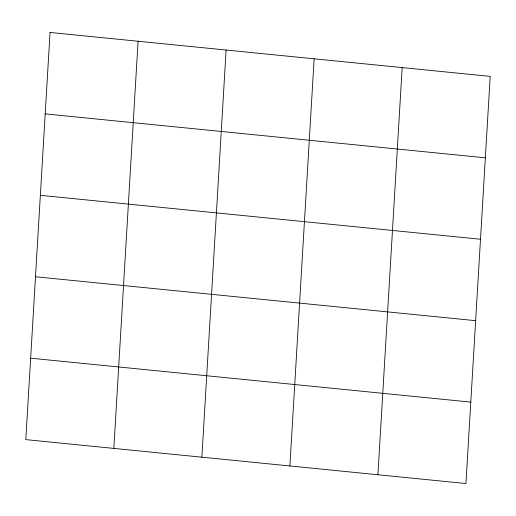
<?xml version="1.0" encoding="UTF-8"?>
<svg xmlns="http://www.w3.org/2000/svg" width="516" height="516" viewBox="0 0 516 516"><rect width="100%" height="100%" fill="white"/><g stroke="black" fill="none" stroke-linecap="round" stroke-linejoin="round"><path stroke-width="0.77" d="M113.83 448.404L138.082 41.248M201.859 457.189L226.111 50.026M289.889 465.974L314.141 58.811M377.918 474.752L402.17 67.596M45.202 113.894L485.35 157.812M40.351 195.325L480.499 239.243M35.501 276.757L475.649 320.675M30.65 358.188L470.798 402.106M50.052 32.463L25.8 439.619L465.948 483.537L490.2 76.381L50.052 32.463"/></g></svg>
